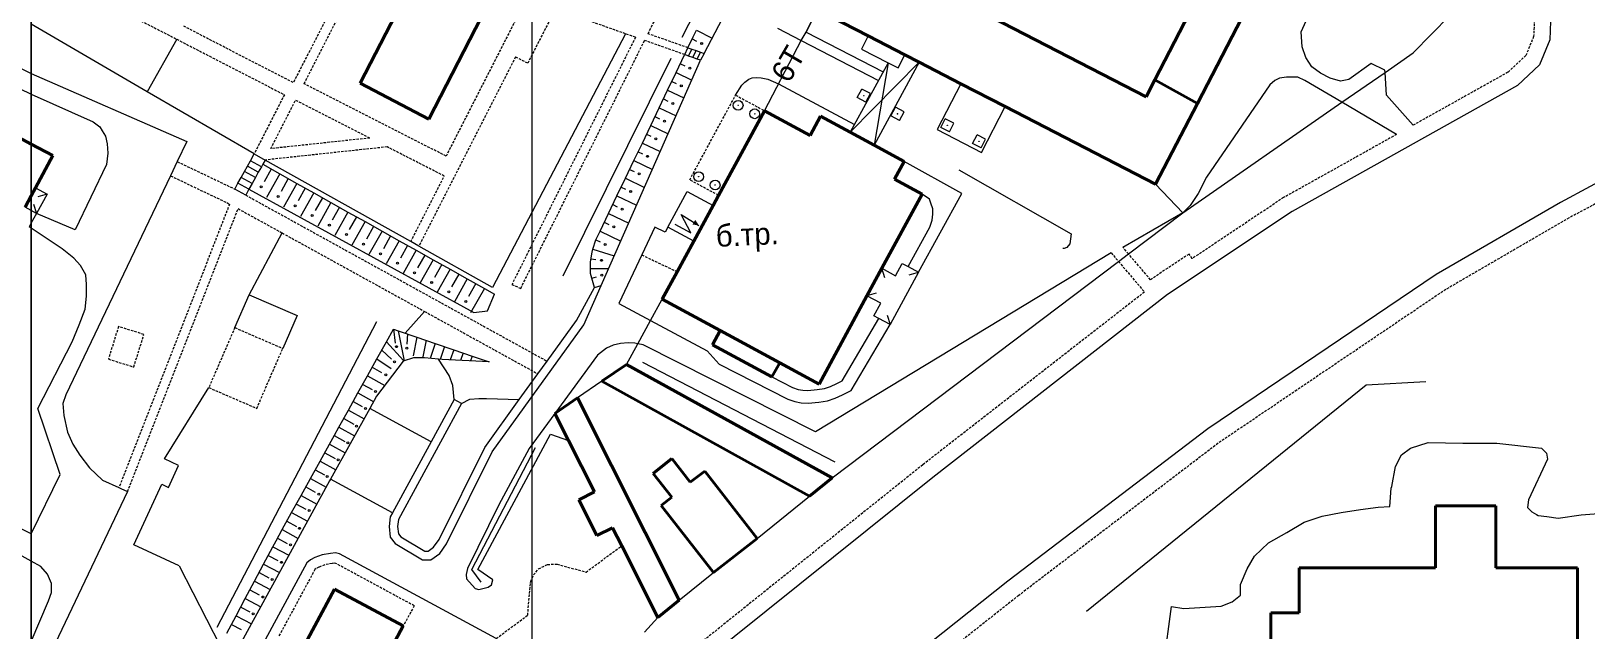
# Model space of a CAD drawing. Extents: x 1000 to 4000, y -5000 to -1000.
# Drawn here: x 3000 to 3318.2, y -2941.7 to -2819 of the extents above; entities that cross this region are included whole.
import ezdxf
from ezdxf.enums import TextEntityAlignment as Align

# ---------------------------------------------------------------- set-up
doc = ezdxf.new("R2010")
doc.units = 0
doc.header["$MEASUREMENT"] = 0
doc.linetypes.add('DASHED', pattern=[0.75, 0.5, -0.25])
for name, color, linetype in [('1', 7, 'CONTINUOUS'), ('11', 7, 'CONTINUOUS'), ('13', 7, 'CONTINUOUS'), ('16', 7, 'CONTINUOUS'), ('17', 7, 'CONTINUOUS'), ('18', 7, 'CONTINUOUS'), ('19', 7, 'CONTINUOUS'), ('24', 7, 'CONTINUOUS'), ('25', 7, 'CONTINUOUS'), ('37', 7, 'CONTINUOUS'), ('40', 7, 'CONTINUOUS'), ('6', 7, 'CONTINUOUS'), ('7', 7, 'CONTINUOUS'), ('границы команд_1', 10, 'CONTINUOUS')]:
    doc.layers.add(name, color=color, linetype=linetype)
doc.styles.get("Standard").update_dxf_attribs({"font": 'txt', "height": 0.2})

msp = doc.modelspace()

# ---------------------------------------------------------------- linework, layer by layer
at = {"layer": '1', "color": 253, "linetype": 'Continuous', "lineweight": 0}
for p, q in [((3000, -2000), (3000, -3000)), ((3000, -3000), (3000, -2000))]:
    msp.add_line(p, q, dxfattribs=at)
at = {"layer": '11', "color": 253, "linetype": 'Continuous', "lineweight": 0}
for p, q in [((3282.87, -2823.46), (3290.38, -2815.81)), ((3023.75, -2831.44), (3000, -2817.6)), ((3121.64, -2819.58), (3094.44, -2871.53)), ((3277.09, -2827.49), (3282.87, -2823.46)), ((3268.28, -2833.61), (3277.09, -2827.49)), ((3045.63, -2844.18), (3023.75, -2831.44)), ((3235.73, -2856.24), (3268.28, -2833.61)), ((3077.69, -2862.14), (3047.86, -2845.43)), ((3230.14, -2850.41), (3235.73, -2856.24)), ((3224.59, -2864.66), (3235.73, -2856.24)), ((3079.35, -2863.07), (3077.69, -2862.14)), ((3094.44, -2871.53), (3079.35, -2863.07)), ((3163.92, -2910.53), (3222.54, -2866.21)), ((3222.54, -2866.21), (3224.59, -2864.66)), ((3126.77, -2878.3), (3129.15, -2873.96)), ((3124.17, -2883.05), (3126.77, -2878.3)), ((3121.85, -2887.28), (3124.17, -2883.05)), ((3116.76, -2890.74), (3111.78, -2894.17)), ((3216, -2937.86), (3273.22, -2891.46)), ((3273.22, -2891.46), (3285.41, -2890.79)), ((3148.61, -2922.94), (3159.32, -2914.25)), ((3132.65, -2935.59), (3139.67, -2929.91))]:
    msp.add_line(p, q, dxfattribs=at)
at = {"layer": '13', "color": 253, "linetype": 'Continuous', "lineweight": 40}
for p, q in [((3299.78, -2916.28), (3287.42, -2916.28)), ((3287.42, -2916.28), (3287.42, -2928.97)), ((3299.78, -2928.97), (3299.78, -2916.28)), ((3259.55, -2928.97), (3259.55, -2938.16)), ((3287.42, -2928.97), (3259.55, -2928.97)), ((3316.47, -2928.97), (3299.78, -2928.97)), ((3316.47, -2977.6), (3316.47, -2928.97)), ((3259.55, -2938.16), (3253.7, -2938.16)), ((3253.7, -2938.16), (3253.7, -2947.85))]:
    msp.add_line(p, q, dxfattribs=at)
at = {"layer": '16', "color": 253, "linetype": 'Continuous', "lineweight": 0}
for p, q in [((3130.3, -2859.2), (3134.28, -2851.85)), ((3134.28, -2851.85), (3139.57, -2854.72)), ((3135.03, -2860.32), (3133.03, -2856.57)), ((3133.03, -2856.57), (3136.67, -2858.82)), ((3135.59, -2862.06), (3130.3, -2859.2)), ((3131.75, -2858.55), (3135.03, -2860.32))]:
    msp.add_line(p, q, dxfattribs=at)
msp.add_solid([(3136.67, -2858.82), (3135.35, -2858.63), (3135.9, -2857.69)], dxfattribs=at)
at = {"layer": '18', "color": 253, "linetype": 'Continuous', "lineweight": 0}
for p, q in [((3158.59, -2819.25), (3160.33, -2815.76)), ((3157.6, -2820.96), (3158.59, -2819.25)), ((3150.07, -2835.33), (3156.86, -2822.36)), ((3156.86, -2822.36), (3157.6, -2820.96))]:
    msp.add_line(p, q, dxfattribs=at)
at = {"layer": '24', "color": 253, "linetype": 'DASHED', "lineweight": 0}
for p, q in [((3126.24, -2819.56), (3148.14, -2775.7)), ((3065.95, -2805.69), (3053.63, -2829.59)), ((3055.85, -2829.81), (3067.61, -2806.75)), ((3004.49, -2807.66), (3029.77, -2820.69)), ((3101.13, -2812.83), (3084.91, -2844.63)), ((3107.28, -2814.51), (3101.62, -2825.6)), ((3121.64, -2819.58), (3107.28, -2814.51)), ((3307.7, -2815.24), (3307.51, -2820.13)), ((3053.63, -2829.59), (3031.23, -2818.04)), ((3029.77, -2820.69), (3051.81, -2832.06)), ((3123.68, -2820.3), (3098.39, -2870.92)), ((3100.18, -2871.73), (3125.54, -2820.95)), ((3123.68, -2820.3), (3121.64, -2819.58)), ((3133.75, -2823.85), (3125.54, -2820.95)), ((3134.42, -2822.45), (3126.24, -2819.56)), ((3307.51, -2820.13), (3305.92, -2824.01)), ((3099.12, -2824.32), (3079.35, -2863.07)), ((3101.62, -2825.6), (3099.12, -2824.32)), ((3305.92, -2824.01), (3302.23, -2827.47)), ((3302.23, -2827.47), (3282.86, -2838.3)), ((3051.81, -2832.06), (3045.63, -2844.18)), ((3084.91, -2844.63), (3055.85, -2829.81)), ((3049.05, -2843.1), (3054.11, -2833.18)), ((3054.11, -2833.18), (3069.3, -2840.93)), ((3069.3, -2840.93), (3049.05, -2843.1)), ((3279.47, -2840.19), (3256.34, -2853.12)), ((3347.92, -2839.62), (3314.76, -2857.28)), ((3072.86, -2842.75), (3047.86, -2845.43)), ((3084.55, -2848.71), (3072.86, -2842.75)), ((3029.9, -2845.77), (3041.67, -2851.38)), ((3028.52, -2848.67), (3040.61, -2854.44)), ((3077.69, -2862.14), (3084.55, -2848.71)), ((3040.61, -2854.44), (3017.95, -2912.53)), ((3043.9, -2852.62), (3105.58, -2886.63)), ((3256.34, -2853.12), (3237.61, -2865.64)), ((3019.73, -2913.34), (3042.34, -2855.39)), ((3042.34, -2855.39), (3051.36, -2860.37)), ((3314.76, -2857.28), (3289.52, -2871.95)), ((3051.36, -2860.37), (3080.51, -2876.44)), ((3224.59, -2864.66), (3223.45, -2863.32)), ((3124.96, -2864.87), (3132.21, -2868.31)), ((3221.04, -2864.45), (3222.54, -2866.21)), ((3222.54, -2866.21), (3227.86, -2872.47)), ((3229.09, -2869.95), (3224.59, -2864.66)), ((3236.97, -2864.68), (3229.09, -2869.95)), ((3237.61, -2865.64), (3236.97, -2864.68)), ((3098.39, -2870.92), (3100.18, -2871.73)), ((3227.86, -2872.47), (3182.47, -2907.86)), ((3289.52, -2871.95), (3242.92, -2903.45)), ((3080.51, -2876.44), (3103.71, -2889.23)), ((3017.86, -2879.54), (3015.8, -2886.21)), ((3023.06, -2881.15), (3017.86, -2879.54)), ((3041.67, -2879.76), (3036.35, -2892.04)), ((3041.67, -2879.76), (3051.48, -2884.02)), ((3020.99, -2887.82), (3023.06, -2881.15)), ((3015.8, -2886.21), (3020.99, -2887.82)), ((3046.16, -2896.3), (3051.48, -2884.02)), ((3036.35, -2892.04), (3046.16, -2896.3)), ((3242.92, -2903.45), (3202.14, -2934.59)), ((3182.47, -2907.86), (3118.27, -2959.35)), ((3113.55, -2929.84), (3120.86, -2924.44)), ((3058.08, -2929.27), (3050.69, -2942.95)), ((3058.32, -2929.07), (3058.08, -2929.27)), ((3058.89, -2928.79), (3058.32, -2929.07)), ((3060.08, -2928.35), (3058.89, -2928.79)), ((3061.57, -2928.07), (3060.08, -2928.35)), ((3062.14, -2928), (3061.57, -2928.07)), ((3062.36, -2928.06), (3062.14, -2928)), ((3078.38, -2936.73), (3062.36, -2928.06)), ((3102.23, -2931.78), (3102.8, -2930.39)), ((3102.8, -2930.39), (3103.86, -2929.16)), ((3103.86, -2929.16), (3105.66, -2928.26)), ((3105.66, -2928.26), (3107.62, -2928.18)), ((3107.62, -2928.18), (3113.55, -2929.84)), ((3101.61, -2938.66), (3102.23, -2931.78)), ((3078.38, -2936.73), (3076.16, -2940.84)), ((3202.14, -2934.59), (3119.57, -3000)), ((3095.16, -2943.43), (3101.61, -2938.66))]:
    msp.add_line(p, q, dxfattribs=at)
at = {"layer": '24', "color": 253, "linetype": 'Continuous', "lineweight": 0}
for p, q in [((3137.74, -2823.62), (3160.32, -2780.08)), ((3259.91, -2819.15), (3263.75, -2810.76)), ((3160.33, -2815.76), (3158.59, -2819.25)), ((3311.02, -2815.06), (3310.79, -2820.84)), ((3152.72, -2818.44), (3157.6, -2820.96)), ((3157.6, -2820.96), (3158.59, -2819.25)), ((3158.59, -2819.25), (3174.34, -2827.4)), ((3260.16, -2822.26), (3259.91, -2819.15)), ((2984.82, -2820.15), (3000, -2827.74)), ((3157.6, -2820.96), (3173.41, -2829.12)), ((3171.31, -2820.02), (3169.92, -2822.7)), ((3169.92, -2822.7), (3175.37, -2825.51)), ((3260.89, -2824.45), (3260.16, -2822.26)), ((3310.79, -2820.84), (3308.71, -2825.93)), ((3372.14, -2822.4), (3312.99, -2854.1)), ((3113.13, -2879.16), (3136.98, -2824.99)), ((3175.37, -2825.51), (3177.43, -2826.57)), ((3177.43, -2826.57), (3178.81, -2823.89)), ((3262.11, -2826.33), (3260.89, -2824.45)), ((3274.28, -2825.67), (3269.71, -2828.94)), ((3277.06, -2827.06), (3274.28, -2825.67)), ((2987.6, -2825.92), (3000, -2831.96)), ((3000, -2827.74), (3031.86, -2841.66)), ((3146.05, -2829.47), (3146.87, -2828.89)), ((3146.87, -2828.89), (3147.57, -2828.61)), ((3147.57, -2828.61), (3148.35, -2828.52)), ((3148.35, -2828.52), (3149.42, -2828.61)), ((3149.42, -2828.61), (3150.74, -2828.89)), ((3150.74, -2828.89), (3152.94, -2829.85)), ((3255.47, -2828.66), (3254.57, -2829.15)), ((3256.94, -2828.49), (3255.47, -2828.66)), ((3258.09, -2828.49), (3256.94, -2828.49)), ((3259.23, -2828.49), (3258.09, -2828.49)), ((3260.7, -2829.15), (3259.23, -2828.49)), ((3263.91, -2827.64), (3262.11, -2826.33)), ((3265.87, -2828.7), (3263.91, -2827.64)), ((3267.99, -2829.27), (3265.87, -2828.7)), ((3269.71, -2828.94), (3267.99, -2829.27)), ((3277.09, -2827.49), (3277.06, -2827.06)), ((3277.39, -2832.13), (3277.09, -2827.49)), ((3308.71, -2825.93), (3304.2, -2830.16)), ((3000, -2831.96), (3012.71, -2837.64)), ((3144.17, -2832.14), (3145.43, -2830.08)), ((3145.43, -2830.08), (3146.05, -2829.47)), ((3152.94, -2829.85), (3168.5, -2838.19)), ((3253.51, -2830.05), (3240.55, -2848.96)), ((3254.57, -2829.15), (3253.51, -2830.05)), ((3304.2, -2830.16), (3258.07, -2855.95)), ((3268.28, -2833.61), (3260.7, -2829.15)), ((3282.86, -2838.3), (3277.39, -2832.13)), ((3279.47, -2840.19), (3268.28, -2833.61)), ((3012.71, -2837.64), (3014.07, -2838.62)), ((3014.07, -2838.62), (3014.53, -2839.46)), ((3014.53, -2839.46), (3015.22, -2840.57)), ((3015.22, -2840.57), (3015.53, -2842.13)), ((3031.86, -2841.66), (3029.9, -2845.77)), ((3015.69, -2844), (3015.38, -2846.34)), ((3015.53, -2842.13), (3015.69, -2844)), ((3015.38, -2846.34), (3009, -2859.72)), ((3029.9, -2845.77), (3028.52, -2848.67)), ((3190.5, -2852.28), (3178.64, -2845.71)), ((3028.52, -2848.67), (3007.11, -2893.55)), ((3240.55, -2848.96), (3238.83, -2852.32)), ((3181.58, -2868.39), (3190.5, -2852.28)), ((3183.84, -2853.47), (3182.34, -2852.42)), ((3184.16, -2854.29), (3183.84, -2853.47)), ((3184.57, -2855.43), (3184.16, -2854.29)), ((3238.83, -2852.32), (3237.2, -2854.77)), ((3312.99, -2854.1), (3287.58, -2868.86)), ((3001.06, -2856.36), (3000, -2858.32)), ((3009, -2859.72), (3001.06, -2856.36)), ((3184.41, -2857.72), (3184.57, -2856.5)), ((3184.57, -2856.5), (3184.57, -2855.43)), ((3235.73, -2856.24), (3223.45, -2863.32)), ((3258.07, -2855.95), (3232.58, -2872.99)), ((3237.2, -2854.77), (3235.73, -2856.24)), ((3000, -2858.32), (2999.59, -2859.09)), ((3000, -2859.36), (2999.59, -2859.09)), ((3006.35, -2863.62), (3000, -2859.36)), ((3127.61, -2859.21), (3124.96, -2864.87)), ((3129.74, -2860.22), (3127.61, -2859.21)), ((3130.3, -2859.2), (3129.74, -2860.22)), ((3179.48, -2867.25), (3183.92, -2859.2)), ((3183.92, -2859.2), (3184.41, -2857.72)), ((3008.69, -2865.5), (3006.35, -2863.62)), ((3010.09, -2867.06), (3008.69, -2865.5)), ((3011.18, -2868.93), (3010.09, -2867.06)), ((3124.96, -2864.87), (3120.29, -2874.83)), ((3221.04, -2864.45), (3160.52, -2901.12)), ((3011.34, -2870.96), (3011.18, -2868.93)), ((3287.58, -2868.86), (3240.79, -2900.49)), ((3011.03, -2875.95), (3011.34, -2873.3)), ((3011.34, -2873.3), (3011.34, -2870.96)), ((3111.61, -2878.29), (3115.28, -2871.53)), ((3232.58, -2872.99), (3184.52, -2910.45)), ((3009.78, -2879.22), (3011.03, -2875.95)), ((3120.29, -2874.83), (3126.77, -2878.3)), ((3008.38, -2882.66), (3009.78, -2879.22)), ((3094.31, -2905.21), (3113.13, -2879.16)), ((3105.58, -2886.63), (3111.61, -2878.29)), ((3126.77, -2878.3), (3138.35, -2884.48)), ((3165.98, -2890.66), (3173.51, -2877.87)), ((3167.82, -2892.63), (3175.79, -2879.1)), ((3001.37, -2896.31), (3008.38, -2882.66)), ((3120.61, -2883.01), (3119.13, -2883.34)), ((3122.16, -2882.85), (3120.61, -2883.01)), ((3123.55, -2882.93), (3122.16, -2882.85)), ((3124.17, -2883.05), (3123.55, -2882.93)), ((3125.26, -2883.26), (3124.17, -2883.05)), ((3115.87, -2885.38), (3107.2, -2897.33)), ((3117.74, -2883.99), (3115.87, -2885.38)), ((3119.13, -2883.34), (3117.74, -2883.99)), ((3160.52, -2901.12), (3125.26, -2883.26)), ((3138.35, -2884.48), (3140.79, -2887.24)), ((3099.89, -2894.51), (3103.71, -2889.23)), ((3103.71, -2889.23), (3105.58, -2886.63)), ((3140.79, -2887.24), (3154.83, -2894.43)), ((3151.58, -2889.87), (3155.83, -2892.04)), ((3155.83, -2892.04), (3156.95, -2892.42)), ((3156.95, -2892.42), (3157.92, -2892.6)), ((3157.92, -2892.6), (3158.93, -2892.66)), ((3158.93, -2892.66), (3160.88, -2892.44)), ((3160.88, -2892.44), (3162.37, -2892.24)), ((3162.37, -2892.24), (3163.58, -2891.79)), ((3163.58, -2891.79), (3164.92, -2891.2)), ((3164.92, -2891.2), (3165.98, -2890.66)), ((3166.02, -2893.53), (3167.82, -2892.63)), ((3007.11, -2893.55), (3006.49, -2895.27)), ((3006.49, -2895.27), (3006.64, -2897.76)), ((3088.07, -2895.3), (3075.16, -2919.03)), ((3086.54, -2894.47), (3081.83, -2903.13)), ((3088.07, -2895.3), (3086.54, -2894.47)), ((3092.81, -2904.3), (3099.89, -2894.51)), ((3154.83, -2894.43), (3156.3, -2894.92)), ((3156.3, -2894.92), (3157.61, -2895.17)), ((3157.61, -2895.17), (3158.99, -2895.25)), ((3158.99, -2895.25), (3161.2, -2895)), ((3161.2, -2895), (3163, -2894.76)), ((3163, -2894.76), (3164.55, -2894.19)), ((3164.55, -2894.19), (3166.02, -2893.53)), ((3005.89, -2909.83), (3001.37, -2896.31)), ((3006.64, -2897.76), (3007.42, -2901.19)), ((3107.2, -2897.33), (3101.94, -2904.52)), ((3007.42, -2901.19), (3008.53, -2903.65)), ((3091.4, -2929.31), (3106.26, -2901.61)), ((3106.26, -2901.61), (3109.98, -2902.85)), ((3240.79, -2900.49), (3199.9, -2931.71)), ((3008.53, -2903.65), (3009.92, -2905.85)), ((3081.83, -2903.13), (3073.91, -2917.68)), ((3083.5, -2923.12), (3092.81, -2904.3)), ((3085.01, -2924.01), (3094.31, -2905.21)), ((3101.94, -2904.52), (3095.73, -2916.06)), ((3009.92, -2905.85), (3011.94, -2908.5)), ((3011.94, -2908.5), (3014.59, -2911)), ((3000, -2922.01), (3005.89, -2909.83)), ((3014.59, -2911), (3017.95, -2912.53)), ((3073.91, -2917.68), (3061.26, -2910.8)), ((3184.52, -2910.45), (3120.32, -2961.94)), ((3019.73, -2913.34), (3000, -2954.67)), ((3017.95, -2912.53), (3018.33, -2912.71)), ((3018.33, -2912.71), (3019.73, -2913.34)), ((3000, -2922.01), (2990.41, -2917.14)), ((3073.91, -2917.68), (3073.46, -2918.49)), ((3095.73, -2916.06), (3089.27, -2929.07)), ((3000, -2927.58), (2988.25, -2921.08)), ((3073.46, -2918.49), (3073.24, -2920.5)), ((3073.24, -2920.5), (3073.48, -2922.64)), ((3075.16, -2919.03), (3075, -2920.5)), ((3075, -2920.5), (3075.16, -2921.97)), ((3073.48, -2922.64), (3074.46, -2923.95)), ((3074.46, -2923.95), (3080.07, -2927.32)), ((3075.16, -2921.97), (3075.65, -2922.63)), ((3075.65, -2922.63), (3080.56, -2925.57)), ((3082.35, -2924.75), (3083.5, -2923.12)), ((3083.61, -2926), (3085.01, -2924.01)), ((3001.96, -2928.67), (3000, -2927.58)), ((3057.16, -2927.3), (3056.42, -2927.91)), ((3058.06, -2926.85), (3057.16, -2927.3)), ((3059.53, -2926.32), (3058.06, -2926.85)), ((3061.24, -2925.99), (3059.53, -2926.32)), ((3062.26, -2925.87), (3061.24, -2925.99)), ((3063.12, -2926.07), (3062.26, -2925.87)), ((3095.16, -2943.43), (3063.12, -2926.07)), ((3080.07, -2927.32), (3081.77, -2927.32)), ((3080.56, -2925.57), (3081.21, -2925.57)), ((3081.21, -2925.57), (3082.35, -2924.75)), ((3081.77, -2927.32), (3083.61, -2926)), ((3003.32, -2930.26), (3001.96, -2928.67)), ((3004.18, -2932.14), (3003.32, -2930.26)), ((3056.42, -2927.91), (3038.86, -2960.41)), ((3089.27, -2929.07), (3089.03, -2930.29)), ((3089.03, -2930.29), (3089.11, -2931.19)), ((3094.5, -2931.44), (3091.4, -2929.31)), ((3003.55, -2935.73), (3004.18, -2934.01)), ((3004.18, -2934.01), (3004.18, -2932.14)), ((3089.11, -2931.19), (3090.83, -2933.16)), ((3090.83, -2933.16), (3091.64, -2933.4)), ((3091.64, -2933.4), (3093.52, -2932.91)), ((3093.52, -2932.91), (3094.18, -2932.42)), ((3094.18, -2932.42), (3094.5, -2931.44)), ((3199.9, -2931.71), (3113.69, -3000)), ((3000, -2944.05), (3003.55, -2935.73))]:
    msp.add_line(p, q, dxfattribs=at)
at = {"layer": '25', "color": 253, "linetype": 'Continuous', "lineweight": 0}
for p, q in [((3133.75, -2823.85), (3134.42, -2822.45)), ((3134.42, -2822.45), (3135.23, -2822.74)), ((3134.56, -2824.14), (3133.75, -2823.85)), ((3134.56, -2824.14), (3135.23, -2822.74)), ((3135.4, -2824.44), (3134.56, -2824.14)), ((3135.23, -2822.74), (3136.08, -2823.03)), ((3135.4, -2824.44), (3136.08, -2823.03)), ((3136.29, -2824.75), (3135.4, -2824.44)), ((3136.08, -2823.03), (3136.96, -2823.35)), ((3136.29, -2824.75), (3136.96, -2823.35)), ((3136.98, -2824.99), (3136.29, -2824.75)), ((3136.96, -2823.35), (3137.74, -2823.62)), ((3137.74, -2823.62), (3136.98, -2824.99)), ((3044.86, -2845.57), (3045.63, -2844.18)), ((3045.63, -2844.18), (3047.86, -2845.43)), ((3042.97, -2849), (3043.65, -2847.77)), ((3043.65, -2847.77), (3044.24, -2846.7)), ((3045.89, -2849.01), (3043.65, -2847.77)), ((3044.24, -2846.7), (3044.86, -2845.57)), ((3046.48, -2847.93), (3044.24, -2846.7)), ((3047.11, -2846.81), (3044.86, -2845.57)), ((3046.48, -2847.93), (3045.89, -2849.01)), ((3047.11, -2846.81), (3046.48, -2847.93)), ((3047.38, -2846.31), (3047.11, -2846.81)), ((3047.86, -2845.43), (3047.38, -2846.31)), ((3041.67, -2851.38), (3042.31, -2850.2)), ((3042.31, -2850.2), (3042.97, -2849)), ((3044.55, -2851.43), (3042.31, -2850.2)), ((3045.22, -2850.24), (3042.97, -2849)), ((3045.22, -2850.24), (3044.55, -2851.43)), ((3045.89, -2849.01), (3045.22, -2850.24)), ((3043.9, -2852.62), (3041.67, -2851.38)), ((3044.55, -2851.43), (3043.9, -2852.62))]:
    msp.add_line(p, q, dxfattribs=at)
at = {"layer": '37', "color": 253, "linetype": 'Continuous', "lineweight": 0}
for p, q in [((3135.5, -2820.2), (3136.18, -2818.86)), ((3136.18, -2818.86), (3139.37, -2820.48)), ((3134.42, -2822.45), (3135.5, -2820.2)), ((3135.29, -2820.64), (3136.19, -2821.08)), ((3131.99, -2827.52), (3133.72, -2823.91)), ((3132.86, -2825.71), (3133.76, -2826.15)), ((3133.72, -2823.91), (3133.75, -2823.85)), ((3130.26, -2831.12), (3131.99, -2827.52)), ((3131.99, -2827.52), (3135.2, -2829.05)), ((3128.53, -2834.73), (3130.26, -2831.12)), ((3130.26, -2831.12), (3133.58, -2832.72)), ((3131.13, -2829.32), (3132.03, -2829.75)), ((3126.8, -2838.34), (3128.53, -2834.73)), ((3128.53, -2834.73), (3131.97, -2836.38)), ((3129.4, -2832.93), (3130.3, -2833.36)), ((3125.08, -2841.95), (3126.8, -2838.34)), ((3126.8, -2838.34), (3130.36, -2840.04)), ((3127.67, -2836.53), (3128.57, -2836.97)), ((3125.94, -2840.14), (3126.84, -2840.57)), ((3123.35, -2845.55), (3125.08, -2841.95)), ((3124.21, -2843.75), (3125.11, -2844.18)), ((3125.08, -2841.95), (3128.74, -2843.7)), ((3047.38, -2846.31), (3050.87, -2848.27)), ((3049.12, -2847.29), (3047.66, -2849.91)), ((3121.62, -2849.16), (3123.35, -2845.55)), ((3122.48, -2847.36), (3123.39, -2847.79)), ((3123.35, -2845.55), (3127.13, -2847.37)), ((3189.84, -2847.45), (3212.88, -2860.54)), ((3050.87, -2848.27), (3048.14, -2853.14)), ((3050.87, -2848.27), (3054.36, -2850.22)), ((3052.61, -2849.25), (3051.15, -2851.86)), ((3054.36, -2850.22), (3051.64, -2855.08)), ((3054.36, -2850.22), (3057.85, -2852.18)), ((3056.1, -2851.2), (3054.64, -2853.82)), ((3119.89, -2852.77), (3121.62, -2849.16)), ((3120.75, -2850.96), (3121.66, -2851.39)), ((3121.62, -2849.16), (3125.52, -2851.03)), ((3044.55, -2851.43), (3090.57, -2876.66)), ((3057.85, -2852.18), (3055.14, -2857.02)), ((3057.85, -2852.18), (3061.34, -2854.13)), ((3059.59, -2853.16), (3058.12, -2855.77)), ((3061.34, -2854.13), (3058.63, -2858.96)), ((3061.34, -2854.13), (3064.83, -2856.09)), ((3118.16, -2856.37), (3119.89, -2852.77)), ((3119.89, -2852.77), (3123.91, -2854.69)), ((3063.08, -2855.11), (3061.61, -2857.73)), ((3064.83, -2856.09), (3062.13, -2860.9)), ((3064.83, -2856.09), (3068.32, -2858.04)), ((3066.57, -2857.07), (3065.1, -2859.68)), ((3116.43, -2859.98), (3118.16, -2856.37)), ((3118.16, -2856.37), (3122.29, -2858.35)), ((3119.03, -2854.57), (3119.93, -2855)), ((3068.32, -2858.04), (3065.63, -2862.84)), ((3068.32, -2858.04), (3071.8, -2860)), ((3070.06, -2859.02), (3068.59, -2861.64)), ((3071.8, -2860), (3069.13, -2864.78)), ((3071.8, -2860), (3075.3, -2861.95)), ((3115.57, -2861.79), (3116.43, -2859.98)), ((3116.43, -2859.98), (3120.68, -2862.02)), ((3117.3, -2858.18), (3118.2, -2858.61)), ((3212.88, -2860.54), (3212.55, -2862.58)), ((3073.55, -2860.98), (3072.08, -2863.59)), ((3075.3, -2861.95), (3072.63, -2866.72)), ((3075.3, -2861.95), (3078.78, -2863.91)), ((3077.04, -2862.93), (3075.57, -2865.55)), ((3078.78, -2863.91), (3076.12, -2868.66)), ((3078.78, -2863.91), (3082.27, -2865.86)), ((3114.79, -2864.28), (3114.97, -2863.69)), ((3114.97, -2863.69), (3115.57, -2861.79)), ((3114.97, -2863.69), (3119.34, -2865.06)), ((3115.57, -2861.78), (3116.47, -2862.22)), ((3211.41, -2863.56), (3211.17, -2863.56)), ((3211.98, -2863.32), (3211.41, -2863.56)), ((3212.55, -2862.58), (3211.98, -2863.32)), ((3080.53, -2864.89), (3079.06, -2867.5)), ((3082.27, -2865.86), (3079.62, -2870.59)), ((3082.27, -2865.86), (3085.76, -2867.82)), ((3084.02, -2866.84), (3082.55, -2869.46)), ((3114.48, -2866.31), (3114.79, -2864.28)), ((3114.48, -2867.64), (3114.48, -2866.31)), ((3114.58, -2865.65), (3115.57, -2865.8)), ((3085.76, -2867.82), (3083.12, -2872.53)), ((3085.76, -2867.82), (3089.25, -2869.78)), ((3087.51, -2868.8), (3086.04, -2871.41)), ((3089.25, -2869.78), (3086.62, -2874.47)), ((3089.25, -2869.78), (3092.74, -2871.73)), ((3114.48, -2867.64), (3118.2, -2867.64)), ((3114.48, -2868.65), (3114.48, -2867.64)), ((3115.28, -2871.53), (3114.48, -2868.65)), ((3114.74, -2869.61), (3115.7, -2869.34)), ((3091, -2870.75), (3089.53, -2873.37)), ((3092.74, -2871.73), (3089.94, -2876.73)), ((3092.74, -2871.73), (3094.85, -2872.91)), ((3093.38, -2876.35), (3094.85, -2872.91)), ((3115.28, -2871.53), (3116.66, -2871.15)), ((3090.57, -2876.66), (3093.38, -2876.35)), ((3070.76, -2886.14), (3072.7, -2882.65)), ((3072.7, -2882.65), (3074.14, -2880.07)), ((3072.7, -2882.65), (3076.19, -2886.49)), ((3074.14, -2880.07), (3074.52, -2882.93)), ((3074.14, -2880.07), (3075.13, -2880.42)), ((3075.13, -2880.42), (3078.92, -2881.71)), ((3075.13, -2880.42), (3076.33, -2886.55)), ((3077.02, -2881.06), (3076.89, -2883.18)), ((3078.92, -2881.71), (3078.2, -2885.56)), ((3078.92, -2881.71), (3082.7, -2883.01)), ((3080.81, -2882.36), (3080.16, -2885.74)), ((3082.7, -2883.01), (3081.65, -2886.07)), ((3082.7, -2883.01), (3086.49, -2884.3)), ((3068.81, -2889.64), (3070.76, -2886.14)), ((3070.76, -2886.14), (3073.66, -2888.12)), ((3071.73, -2884.4), (3073.73, -2886.2)), ((3078.22, -2885.97), (3076.1, -2886.62)), ((3080.51, -2885.97), (3078.22, -2885.97)), ((3083.38, -2886.23), (3080.51, -2885.97)), ((3084.11, -2886.29), (3083.38, -2886.23)), ((3084.59, -2883.65), (3083.7, -2886.26)), ((3093.75, -2886.78), (3084.11, -2886.29)), ((3086.49, -2884.3), (3085.78, -2886.38)), ((3086.49, -2884.3), (3090.27, -2885.59)), ((3088.38, -2884.95), (3087.85, -2886.48)), ((3090.27, -2885.59), (3089.93, -2886.59)), ((3090.27, -2885.59), (3093.75, -2886.78)), ((3069.79, -2887.89), (3071.68, -2888.95)), ((3076.1, -2886.62), (3070.7, -2893.82)), ((3066.87, -2893.14), (3068.81, -2889.64)), ((3067.84, -2891.39), (3069.76, -2892.45)), ((3068.81, -2889.64), (3072.36, -2891.61)), ((3064.92, -2896.63), (3066.87, -2893.14)), ((3065.9, -2894.88), (3067.74, -2895.91)), ((3066.87, -2893.14), (3070.09, -2894.93)), ((3070.7, -2893.82), (3069.31, -2896.32)), ((3069.31, -2896.32), (3061.26, -2910.8)), ((3062.98, -2900.13), (3064.92, -2896.63)), ((3063.95, -2898.38), (3066.03, -2899.53)), ((3064.92, -2896.63), (3068.14, -2898.42)), ((3061.04, -2903.63), (3062.05, -2901.79)), ((3062.01, -2901.88), (3064.21, -2903.1)), ((3062.05, -2901.79), (3062.98, -2900.13)), ((3062.98, -2900.13), (3066.2, -2901.92)), ((3059.11, -2907.13), (3061.04, -2903.63)), ((3060.07, -2905.38), (3062.21, -2906.56)), ((3061.04, -2903.63), (3064.26, -2905.41)), ((3280.45, -2905.83), (3282.32, -2904.47)), ((3282.32, -2904.47), (3285.89, -2903.28)), ((3285.89, -2903.28), (3293.03, -2903.45)), ((3293.03, -2903.45), (3299.97, -2903.44)), ((3299.97, -2903.44), (3309.15, -2904.46)), ((3309.15, -2904.46), (3310.17, -2905.48)), ((3057.17, -2910.63), (3059.11, -2907.13)), ((3059.11, -2907.13), (3062.32, -2908.9)), ((3278.51, -2912.28), (3279.26, -2908.21)), ((3279.26, -2908.21), (3280.45, -2905.83)), ((3310.34, -2906.67), (3306.47, -2915.01)), ((3310.17, -2905.48), (3310.34, -2906.67)), ((3061.06, -2911.16), (3024.2, -2978.62)), ((3055.24, -2914.13), (3057.17, -2910.63)), ((3057.17, -2910.63), (3060.38, -2912.4)), ((3058.14, -2908.88), (3060.01, -2909.91)), ((3061.26, -2910.8), (3061.06, -2911.16)), ((3053.3, -2917.63), (3055.24, -2914.13)), ((3055.24, -2914.13), (3058.46, -2915.91)), ((3056.2, -2912.38), (3058.11, -2913.43)), ((3278.07, -2916.38), (3278.35, -2912.62)), ((3278.35, -2912.62), (3278.51, -2912.28)), ((3051.37, -2921.13), (3053.3, -2917.63)), ((3053.3, -2917.63), (3056.55, -2919.42)), ((3054.27, -2915.88), (3056.19, -2916.94)), ((3264.21, -2918.39), (3268.13, -2917.6)), ((3268.13, -2917.6), (3272.08, -2916.99)), ((3272.08, -2916.99), (3275.7, -2916.55)), ((3275.7, -2916.55), (3278.07, -2916.38)), ((3306.47, -2915.01), (3306.22, -2916.63)), ((3306.22, -2916.63), (3307.15, -2917.48)), ((3307.15, -2917.48), (3308.1, -2918.05)), ((3308.1, -2918.05), (3308.43, -2918.24)), ((3312.5, -2918.75), (3317.26, -2918.07)), ((3317.26, -2918.07), (3320.75, -2917.82)), ((3050.12, -2923.39), (3051.37, -2921.13)), ((3051.37, -2921.13), (3054.63, -2922.93)), ((3052.34, -2919.38), (3054.32, -2920.48)), ((3256.97, -2921.7), (3260.57, -2919.61)), ((3260.57, -2919.61), (3264.21, -2918.39)), ((3308.43, -2918.24), (3310.21, -2918.41)), ((3310.21, -2918.41), (3312.5, -2918.75)), ((3049.45, -2924.64), (3050.12, -2923.39)), ((3050.4, -2922.88), (3052.38, -2923.98)), ((3250.37, -2926.59), (3253.26, -2923.86)), ((3253.26, -2923.86), (3256.97, -2921.7)), ((3047.57, -2928.17), (3049.45, -2924.64)), ((3048.51, -2926.41), (3050.49, -2927.46)), ((3049.45, -2924.64), (3052.74, -2926.39)), ((3248.84, -2929.14), (3250.37, -2926.59)), ((3045.69, -2931.7), (3047.57, -2928.17)), ((3046.63, -2929.94), (3048.65, -2931.01)), ((3047.57, -2928.17), (3050.82, -2929.9)), ((3247.49, -2932.37), (3248.84, -2929.14)), ((3043.81, -2935.23), (3045.69, -2931.7)), ((3044.75, -2933.47), (3046.66, -2934.49)), ((3045.69, -2931.7), (3048.9, -2933.41)), ((3247.49, -2934.58), (3247.49, -2932.37)), ((3041.93, -2938.76), (3043.81, -2935.23)), ((3042.87, -2937), (3044.74, -2937.99)), ((3043.81, -2935.23), (3046.98, -2936.92)), ((3231.68, -2949.49), (3233.39, -2936.9)), ((3233.39, -2936.9), (3235.93, -2937.3)), ((3235.93, -2937.3), (3243.58, -2936.79)), ((3243.58, -2936.79), (3245.78, -2935.94)), ((3245.78, -2935.94), (3247.49, -2934.58)), ((3040.05, -2942.3), (3041.93, -2938.76)), ((3041.93, -2938.76), (3045.06, -2940.43)), ((3040.99, -2940.53), (3042.97, -2941.58))]:
    msp.add_line(p, q, dxfattribs=at)
for centre in [(3137.22, -2821.58), (3134.79, -2826.64), (3133.06, -2830.25), (3131.33, -2833.86), (3129.6, -2837.47), (3127.87, -2841.07), (3126.14, -2844.68), (3124.42, -2848.29), (3047.06, -2850.93), (3050.55, -2852.89), (3122.69, -2851.89), (3054.04, -2854.84), (3057.53, -2856.8), (3120.96, -2855.5), (3061.02, -2858.76), (3064.51, -2860.71), (3119.23, -2859.11), (3068, -2862.67), (3117.5, -2862.72), (3071.49, -2864.62), (3074.98, -2866.58), (3116.7, -2865.98), (3078.47, -2868.53), (3081.96, -2870.49), (3116.81, -2869.04), (3085.45, -2872.44), (3088.94, -2874.4), (3074.79, -2883.66), (3076.9, -2883.99), (3072.56, -2889.42), (3074.35, -2886.77), (3070.48, -2892.85), (3068.42, -2896.32), (3066.58, -2899.92), (3064.8, -2903.36), (3062.82, -2906.85), (3060.55, -2910.23), (3058.84, -2913.84), (3056.87, -2917.23), (3054.91, -2920.86), (3053.04, -2924.27), (3051.21, -2927.83), (3049.3, -2931.33), (3047.39, -2934.93), (3045.41, -2938.36)]:
    msp.add_circle(centre, 0.2, dxfattribs=at)
at = {"layer": '40', "color": 253, "linetype": 'Continuous', "lineweight": 0}
for p, q in [((3133.24, -2820.24), (3147.41, -2792.3)), ((3029.77, -2820.69), (3023.75, -2831.44)), ((3108.89, -2869.18), (3130.97, -2824.55)), ((3044.59, -2873.04), (3051.36, -2860.37)), ((3041.67, -2879.76), (3044.59, -2873.04)), ((3044.59, -2873.04), (3054.4, -2877.3)), ((3076.57, -2880.91), (3080.51, -2876.44)), ((3070.65, -2878.55), (3037.99, -2941.2)), ((3054.4, -2877.3), (3051.48, -2884.02)), ((3085.54, -2889.56), (3083.38, -2886.23)), ((3125.12, -2886.8), (3164.45, -2907.22)), ((3027.25, -2906.66), (3036.35, -2892.04)), ((3086.32, -2891.59), (3085.54, -2889.56)), ((3086.54, -2894.47), (3086.32, -2891.59)), ((3088.07, -2895.3), (3089.74, -2894.4)), ((3089.74, -2894.4), (3091.61, -2894.24)), ((3091.61, -2894.24), (3093.17, -2894.24)), ((3093.17, -2894.24), (3099.89, -2894.51)), ((3081.83, -2903.13), (3069.31, -2896.32)), ((3090.17, -2929.29), (3103.23, -2904.33)), ((3030.17, -2908), (3027.25, -2906.66)), ((3028.11, -2912.48), (3030.17, -2908)), ((3020.99, -2924.27), (3026.71, -2911.84)), ((3026.71, -2911.84), (3028.11, -2912.48)), ((3030.29, -2928.55), (3020.99, -2924.27)), ((3030.29, -2928.55), (3038.65, -2944.93)), ((3092.07, -2931.92), (3090.17, -2929.29)), ((3128.26, -2939.14), (3125.5, -2942.16))]:
    msp.add_line(p, q, dxfattribs=at)
at = {"layer": '6', "color": 253, "linetype": 'Continuous', "lineweight": 40}
for p, q in [((3228.18, -2832.5), (3175.93, -2805.51)), ((3081.38, -2837.08), (3095.34, -2809.88)), ((3239.94, -2809.73), (3230, -2828.98)), ((3076.75, -2811.43), (3067.33, -2829.72)), ((3171.31, -2820.02), (3160.91, -2814.65)), ((3248.79, -2814.31), (3238.7, -2833.85)), ((3178.81, -2823.89), (3171.31, -2820.02)), ((3181.72, -2825.4), (3178.81, -2823.89)), ((3190.25, -2829.8), (3181.72, -2825.4)), ((3230, -2828.98), (3228.18, -2832.5)), ((3230, -2828.98), (3238.7, -2833.85)), ((3067.33, -2829.72), (3081.38, -2837.08)), ((3199.34, -2834.5), (3190.25, -2829.8)), ((3140.67, -2852.68), (3150.07, -2835.33)), ((3150.07, -2835.33), (3159.42, -2840.39)), ((3230.14, -2850.41), (3199.34, -2834.5)), ((3238.7, -2833.85), (3230.14, -2850.41)), ((2989.58, -2836.61), (3000, -2842.16)), ((3159.42, -2840.39), (3161.55, -2836.46)), ((3161.55, -2836.46), (3167.65, -2839.76)), ((3167.65, -2839.76), (3172.51, -2842.4)), ((3000, -2842.16), (3004.41, -2844.51)), ((3004.41, -2844.51), (3000.88, -2851.12)), ((3172.51, -2842.4), (3178.64, -2845.71)), ((3178.64, -2845.71), (3176.67, -2849.35)), ((3000.88, -2851.12), (3000, -2852.78)), ((3176.67, -2849.35), (3182.34, -2852.42)), ((3000, -2852.78), (2998.77, -2855.09)), ((3139.57, -2854.72), (3140.67, -2852.68)), ((3182.34, -2852.42), (3174.11, -2867.61)), ((3135.59, -2862.06), (3139.57, -2854.72)), ((3132.21, -2868.31), (3135.59, -2862.06)), ((3129.15, -2873.96), (3132.21, -2868.31)), ((3174.11, -2867.61), (3171.06, -2873.25)), ((3171.06, -2873.25), (3161.26, -2891.35)), ((3141, -2880.38), (3129.15, -2873.96)), ((3141, -2880.38), (3139.43, -2883.29)), ((3153.19, -2886.98), (3141, -2880.38)), ((3139.43, -2883.29), (3151.58, -2889.87)), ((3116.76, -2890.74), (3121.85, -2887.28)), ((3121.85, -2887.28), (3163.92, -2910.53)), ((3151.58, -2889.87), (3153.19, -2886.98)), ((3161.26, -2891.35), (3153.19, -2886.98)), ((3159.32, -2914.25), (3116.76, -2890.74)), ((3107.2, -2897.33), (3111.78, -2894.17)), ((3111.78, -2894.17), (3132.65, -2935.59)), ((3111.78, -2894.17), (3111.78, -2894.17)), ((3109.98, -2902.85), (3107.2, -2897.33)), ((3115.3, -2913.41), (3109.98, -2902.85)), ((3131.12, -2906.59), (3127.27, -2909.6)), ((3134.9, -2911.44), (3131.12, -2906.59)), ((3127.27, -2909.6), (3131.09, -2914.51)), ((3137.86, -2909.14), (3134.9, -2911.44)), ((3148.61, -2922.94), (3137.86, -2909.14)), ((3163.92, -2910.53), (3159.32, -2914.25)), ((3112.1, -2915.03), (3115.3, -2913.41)), ((3131.09, -2914.51), (3128.96, -2916.16)), ((3115.78, -2922.34), (3112.1, -2915.03)), ((3128.96, -2916.16), (3139.67, -2929.91)), ((3118.99, -2920.73), (3115.78, -2922.34)), ((3120.86, -2924.44), (3118.99, -2920.73)), ((3128.26, -2939.14), (3120.86, -2924.44)), ((3139.67, -2929.91), (3148.61, -2922.94)), ((3055.53, -2945.53), (3062.09, -2933.3)), ((3062.09, -2933.3), (3076.16, -2940.84)), ((3132.65, -2935.59), (3128.26, -2939.14)), ((3076.16, -2940.84), (3069.96, -2952.41))]:
    msp.add_line(p, q, dxfattribs=at)
at = {"layer": '7', "color": 253, "linetype": 'Continuous', "lineweight": 0}
for p, q in [((3181.72, -2825.4), (3167.65, -2839.76)), ((3175.37, -2825.51), (3167.65, -2839.76)), ((3181.72, -2825.4), (3172.51, -2842.4)), ((3175.37, -2825.51), (3172.51, -2842.4)), ((3169.06, -2832.66), (3169.98, -2830.89)), ((3171.75, -2831.81), (3169.98, -2830.89)), ((3170.83, -2833.58), (3171.75, -2831.81)), ((3190.25, -2829.8), (3185.39, -2839.21)), ((3170.83, -2833.58), (3169.06, -2832.66)), ((3175.95, -2836.4), (3176.87, -2834.62)), ((3178.65, -2835.55), (3176.87, -2834.62)), ((3194.49, -2843.91), (3199.34, -2834.5)), ((3177.72, -2837.32), (3175.95, -2836.4)), ((3177.72, -2837.32), (3178.65, -2835.55)), ((3186.16, -2838.75), (3187.09, -2836.97)), ((3188.86, -2837.9), (3187.09, -2836.97)), ((3187.94, -2839.67), (3188.86, -2837.9)), ((3185.39, -2839.21), (3194.49, -2843.91)), ((3187.94, -2839.67), (3186.16, -2838.75)), ((3192.65, -2842.02), (3193.58, -2840.25)), ((3195.35, -2841.17), (3193.58, -2840.25)), ((3194.43, -2842.94), (3195.35, -2841.17)), ((3194.43, -2842.94), (3192.65, -2842.02)), ((3000.88, -2851.12), (3003.23, -2852.43)), ((3000.48, -2854.44), (3001.06, -2856.36)), ((3003.23, -2852.43), (3001.06, -2856.36)), ((3003.23, -2852.43), (3001.32, -2852.99)), ((3000, -2855.77), (2998.77, -2855.09)), ((3001.06, -2856.36), (3000, -2855.77)), ((3176.92, -2869.14), (3178.29, -2866.61)), ((3178.29, -2866.61), (3179.48, -2867.25)), ((3179.48, -2867.25), (3181.58, -2868.39)), ((3174.68, -2869.53), (3174.11, -2867.61)), ((3174.11, -2867.61), (3176.92, -2869.14)), ((3181.58, -2868.39), (3175.79, -2879.1)), ((3179.67, -2868.96), (3181.58, -2868.39)), ((3172.97, -2872.68), (3171.06, -2873.25)), ((3173.87, -2874.77), (3171.06, -2873.25)), ((3172.49, -2877.31), (3173.87, -2874.77)), ((3173.51, -2877.87), (3172.49, -2877.31)), ((3175.79, -2879.1), (3173.51, -2877.87)), ((3175.22, -2877.18), (3175.79, -2879.1))]:
    msp.add_line(p, q, dxfattribs=at)
at = {"layer": '7', "color": 253, "linetype": 'DASHED', "lineweight": 0}
for p, q in [((3134.78, -2849.49), (3144.17, -2832.14)), ((3144.17, -2832.14), (3150.07, -2835.33)), ((3140.67, -2852.68), (3134.78, -2849.49))]:
    msp.add_line(p, q, dxfattribs=at)
at = {"layer": '7', "color": 253, "linetype": 'Continuous', "lineweight": 0}
for centre, radius in [((3170.41, -2832.24), 0.041), ((3144.69, -2834.25), 1), ((3144.69, -2834.25), 0.041), ((3148.08, -2835.97), 1), ((3148.08, -2835.97), 0.041), ((3177.3, -2835.97), 0.041), ((3187.51, -2838.32), 0.041), ((3194, -2841.6), 0.041), ((3136.59, -2848.85), 1), ((3136.59, -2848.85), 0.041), ((3139.98, -2850.57), 1), ((3139.98, -2850.57), 0.041)]:
    msp.add_circle(centre, radius, dxfattribs=at)
at = {"layer": 'границы команд_1', "color": 251, "lineweight": 0}
msp.add_lwpolyline([(1033.44, -1863.26), (3102.46, -1863.26), (3102.46, -4710.9), (1033.44, -4710.9)], close=True, dxfattribs=at)

# ---------------------------------------------------------------- texts
at = {"layer": '17', "color": 253, "linetype": 'Continuous', "lineweight": 0}
msp.add_text('б.тр.', height=4.5, rotation=2.6355, dxfattribs=at).set_placement((3146.57, -2861.21), align=Align.MIDDLE)
at = {"layer": '19', "color": 253, "linetype": 'Continuous', "lineweight": 0}
msp.add_text('6Т', height=4.5, rotation=59.703, dxfattribs=at).set_placement((3154.9, -2825.74), align=Align.MIDDLE)

doc.saveas('drawing.dxf')
